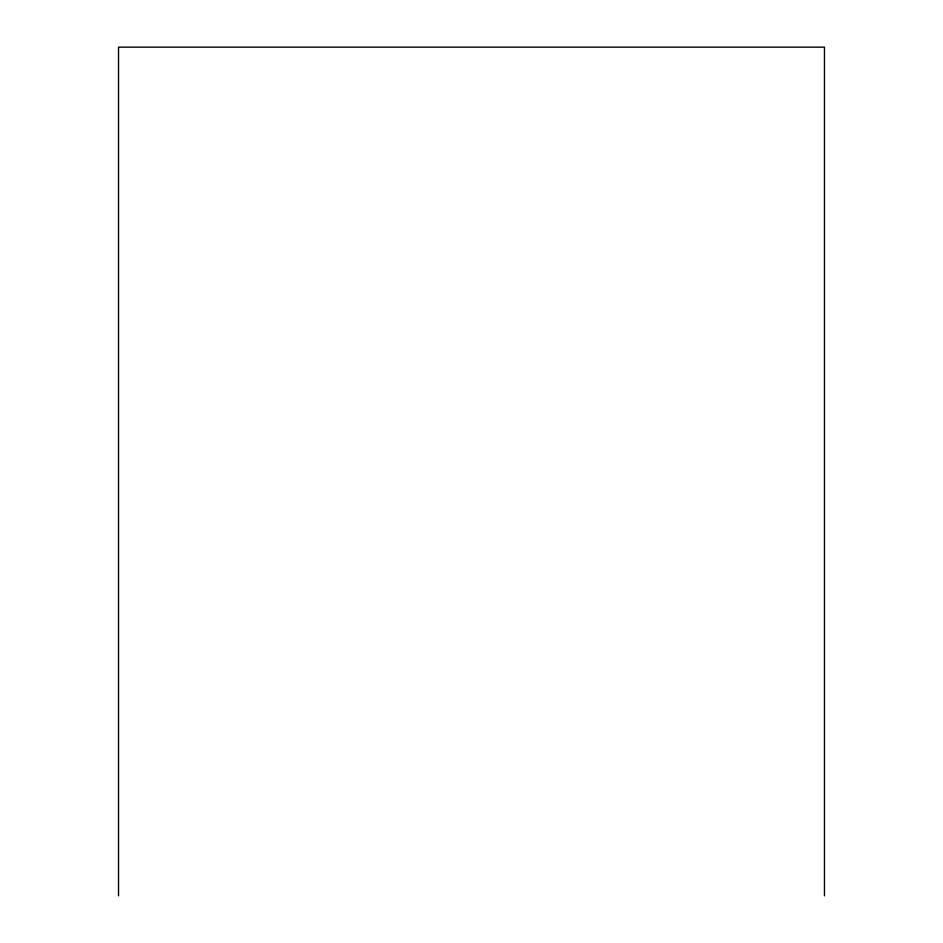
<?xml version="1.0" encoding="UTF-8"?>
<svg xmlns="http://www.w3.org/2000/svg" width="943" height="943" viewBox="0 0 943 943"><rect width="100%" height="100%" fill="white"/><g stroke="black" fill="none" stroke-linecap="round" stroke-linejoin="round"><path stroke-width="1.41" d="M824.465 895.85L824.465 47.15L118.535 47.15L118.535 895.85"/></g></svg>
